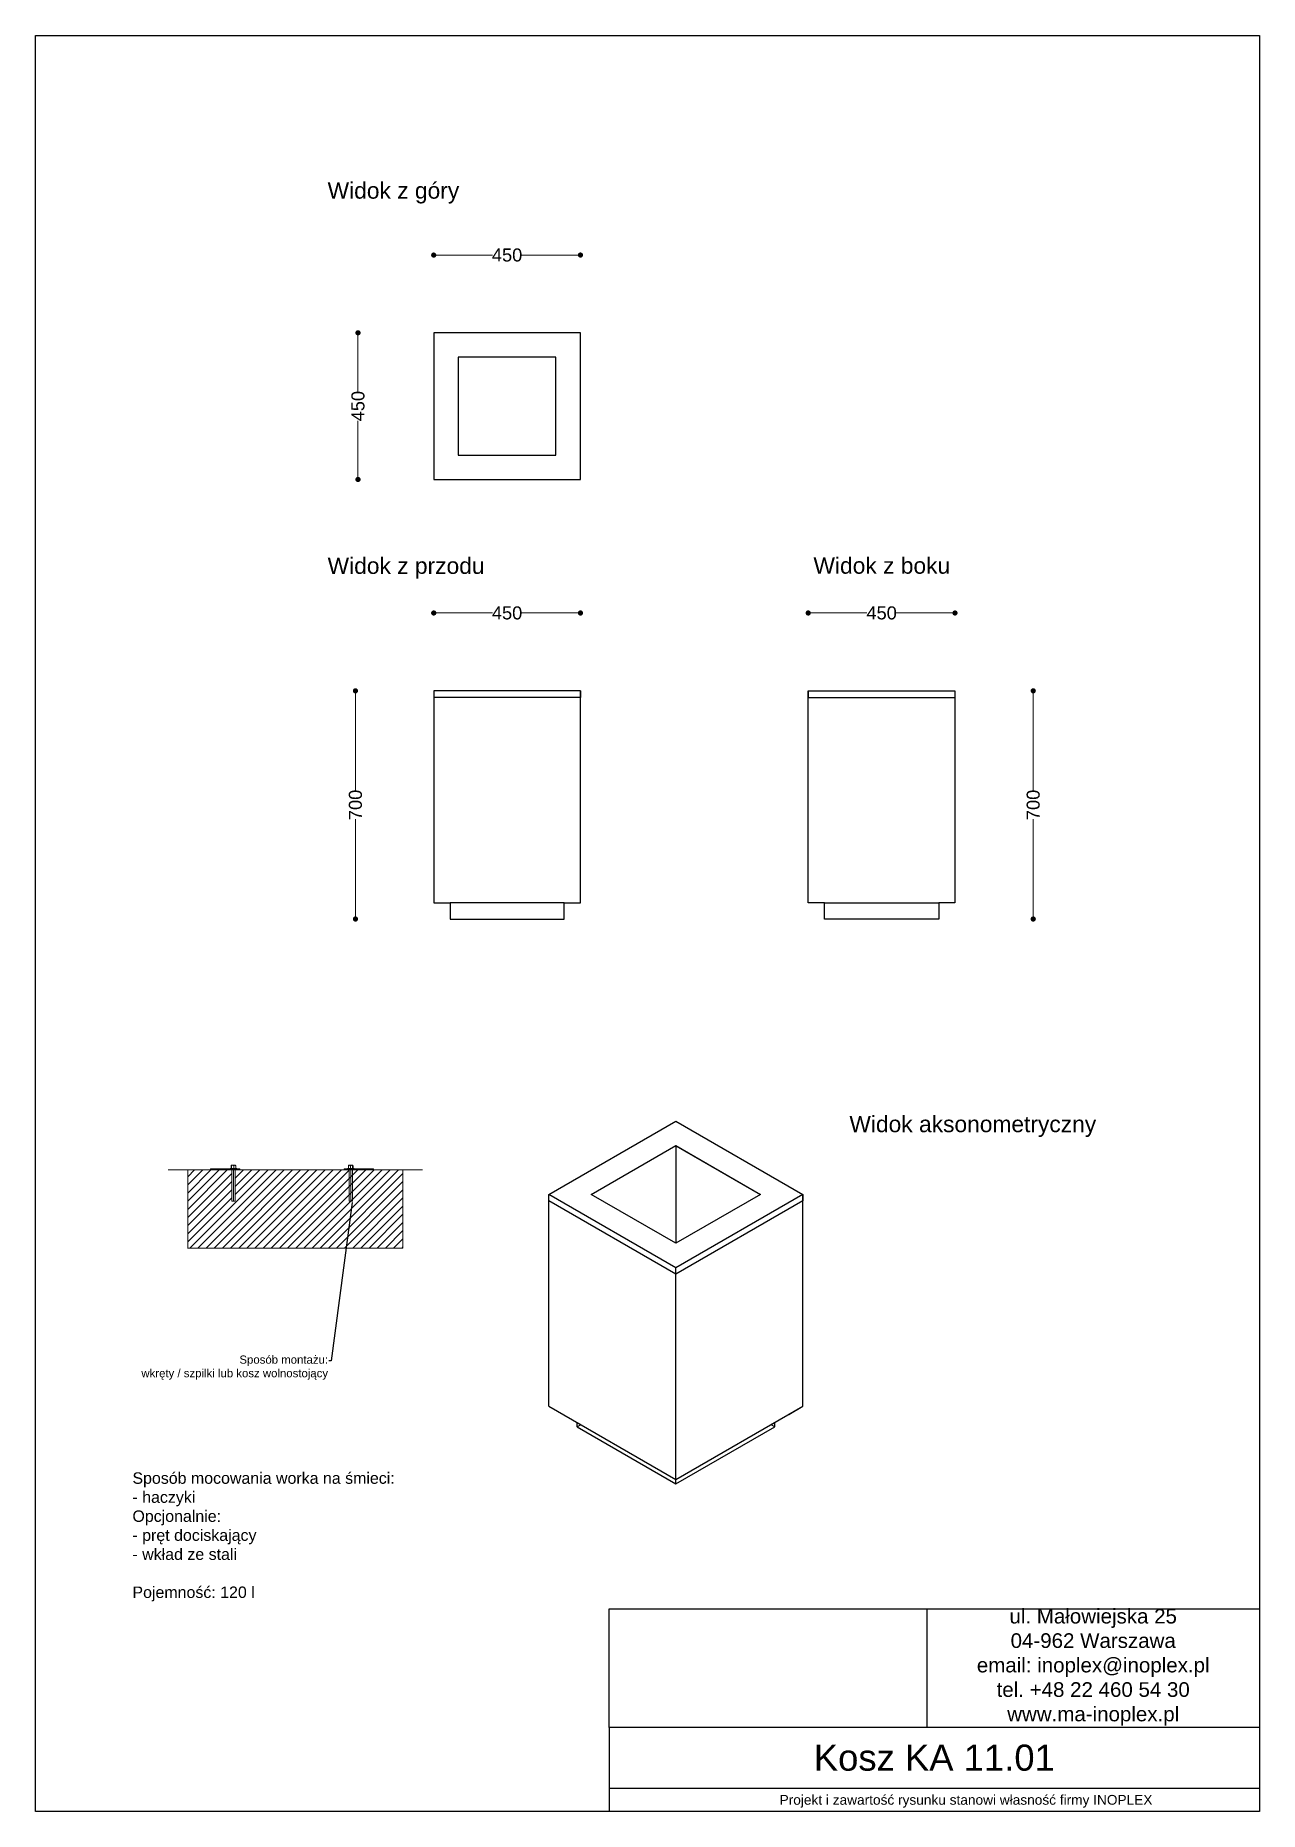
# Model space of a CAD drawing. Header units: millimetres. Extents: x 8101 to 11855, y 12943 to 18391.
import ezdxf
from ezdxf import colors
from ezdxf.entities.mleader import LeaderData, LeaderLine
from ezdxf.math import Vec2, Vec3

# ---------------------------------------------------------------- set-up
doc = ezdxf.new("R2010")
doc.units = ezdxf.units.MM
doc.header["$LTSCALE"] = 3
doc.layers.add('Krawędzie widoczneARTUR', color=7, linetype='Continuous', lineweight=50)
doc.layers.add('stal', color=7, linetype='Continuous', lineweight=20)
doc.styles.get("Standard").update_dxf_attribs({"font": 'arial.ttf'})
doc.dimstyles.new('MATEUSZ', dxfattribs={"dimtxt": 40, "dimasz": 16, "dimexe": 0.18, "dimexo": 0.0625, "dimgap": 0.09, "dimtad": 0, "dimdec": 0, "dimdsep": 46, "dimtxsty": 'Standard', "dimblk": 'DOT', "dimcen": 0.09, "dimse1": 1, "dimse2": 1, "dimadec": 0, "dimazin": 0, "dimtfac": 1, "dimtdec": 0, "dimtofl": 0, "dimtmove": 0, "dimatfit": 3, "dimfxl": 0, "dimtolj": 1, "dimtzin": 0, "dimlwd": 9, "dimlwe": 9, "dimarcsym": 0})
picture_1 = doc.add_image_def('image1.png', size_in_pixel=(179, 67))

# ---------------------------------------------------------------- blocks, each defined once
blk = doc.blocks.new('_Dot')
at = {"color": 0, "linetype": 'ByBlock', "lineweight": -2}
blk.add_line((-0.5, 0), (-1, 0), dxfattribs=at)
at = {"color": 0, "linetype": 'ByBlock', "const_width": 0.5}
blk.add_lwpolyline([(-0.25, 0, 1), (0.25, 0, 1)], format="xyb", close=True, dxfattribs=at)
blk = doc.blocks.new('*D7')
at = {"color": 0, "lineweight": 9}
for p, q in [((9338.5, 17717.1), (9502.5, 17717.1)), ((9756.5, 17717.1), (9592.6, 17717.1))]:
    blk.add_line(p, q, dxfattribs=at)
at = {"layer": 'Defpoints', "color": 0}
for p in [(9772.5, 17717.1), (9322.5, 17478.7), (9772.5, 17478.7)]:
    blk.add_point(p, dxfattribs=at)
at = {"color": 0, "lineweight": 9, "xscale": 16, "yscale": 16, "zscale": 16, "rotation": 180}
blk.add_blockref('_Dot', (9322.5, 17717.1), dxfattribs=at)
at = {"color": 0, "lineweight": 9, "xscale": 16, "yscale": 16, "zscale": 16}
blk.add_blockref('_Dot', (9772.5, 17717.1), dxfattribs=at)
at = {"color": 0, "insert": (9547.5, 17717.1), "char_height": 40, "attachment_point": 5}
blk.add_mtext('\\A1;450', dxfattribs=at)
blk = doc.blocks.new('*D8')
at = {"color": 0, "lineweight": 9}
for p, q in [((9090.3, 17462.7), (9090.3, 17298.7)), ((9090.3, 17044.7), (9090.3, 17208.6))]:
    blk.add_line(p, q, dxfattribs=at)
at = {"layer": 'Defpoints', "color": 0}
for p in [(9090.3, 17478.7), (9322.5, 17478.7), (9322.5, 17028.7)]:
    blk.add_point(p, dxfattribs=at)
at = {"color": 0, "lineweight": 9, "xscale": 16, "yscale": 16, "zscale": 16}
for p, rotation in [((9090.3, 17478.7), 90), ((9090.3, 17028.7), 270)]:
    blk.add_blockref('_Dot', p, dxfattribs=dict(at, rotation=rotation))
at = {"color": 0, "insert": (9090.3, 17253.7), "char_height": 40, "attachment_point": 5, "rotation": 90}
blk.add_mtext('\\A1;450', dxfattribs=at)
blk = doc.blocks.new('*D9')
at = {"color": 0, "lineweight": 9}
for p, q in [((9338.5, 16619.2), (9502.5, 16619.2)), ((9756.5, 16619.2), (9592.6, 16619.2))]:
    blk.add_line(p, q, dxfattribs=at)
at = {"layer": 'Defpoints', "color": 0}
for p in [(9322.5, 16619.2), (9322.5, 16380.5), (9772.5, 16380.5)]:
    blk.add_point(p, dxfattribs=at)
at = {"color": 0, "lineweight": 9, "xscale": 16, "yscale": 16, "zscale": 16, "rotation": 180}
blk.add_blockref('_Dot', (9322.5, 16619.2), dxfattribs=at)
at = {"color": 0, "lineweight": 9, "xscale": 16, "yscale": 16, "zscale": 16}
blk.add_blockref('_Dot', (9772.5, 16619.2), dxfattribs=at)
at = {"color": 0, "insert": (9547.5, 16619.2), "char_height": 40, "attachment_point": 5}
blk.add_mtext('\\A1;450', dxfattribs=at)
blk = doc.blocks.new('*D10')
at = {"color": 0, "lineweight": 9}
for p, q in [((9082.5, 16364.5), (9082.5, 16074.5)), ((9082.5, 15696.5), (9082.5, 15986.4))]:
    blk.add_line(p, q, dxfattribs=at)
at = {"layer": 'Defpoints', "color": 0}
for p in [(9322.5, 16380.5), (9082.5, 15680.5), (9372.5, 15680.5)]:
    blk.add_point(p, dxfattribs=at)
at = {"color": 0, "lineweight": 9, "xscale": 16, "yscale": 16, "zscale": 16}
for p, rotation in [((9082.5, 16380.5), 90), ((9082.5, 15680.5), 270)]:
    blk.add_blockref('_Dot', p, dxfattribs=dict(at, rotation=rotation))
at = {"color": 0, "insert": (9082.5, 16030.5), "char_height": 40, "attachment_point": 5, "rotation": 90}
blk.add_mtext('\\A1;700', dxfattribs=at)
blk = doc.blocks.new('*D11')
at = {"color": 0, "lineweight": 9}
for p, q in [((10487.1, 16619.2), (10651.1, 16619.2)), ((10905.1, 16619.2), (10741.1, 16619.2))]:
    blk.add_line(p, q, dxfattribs=at)
at = {"layer": 'Defpoints', "color": 0}
for p in [(10921.1, 16619.2), (10471.1, 16380.5), (10921.1, 16380.5)]:
    blk.add_point(p, dxfattribs=at)
at = {"color": 0, "lineweight": 9, "xscale": 16, "yscale": 16, "zscale": 16, "rotation": 180}
blk.add_blockref('_Dot', (10471.1, 16619.2), dxfattribs=at)
at = {"color": 0, "lineweight": 9, "xscale": 16, "yscale": 16, "zscale": 16}
blk.add_blockref('_Dot', (10921.1, 16619.2), dxfattribs=at)
at = {"color": 0, "insert": (10696.1, 16619.2), "char_height": 40, "attachment_point": 5}
blk.add_mtext('\\A1;450', dxfattribs=at)
blk = doc.blocks.new('*D12')
at = {"color": 0, "lineweight": 9}
for p, q in [((11161.1, 16364.5), (11161.1, 16074.5)), ((11161.1, 15696.5), (11161.1, 15986.4))]:
    blk.add_line(p, q, dxfattribs=at)
at = {"layer": 'Defpoints', "color": 0}
for p in [(10921.1, 16380.5), (10871.1, 15680.5), (11161.1, 15680.5)]:
    blk.add_point(p, dxfattribs=at)
at = {"color": 0, "lineweight": 9, "xscale": 16, "yscale": 16, "zscale": 16}
for p, rotation in [((11161.1, 16380.5), 90), ((11161.1, 15680.5), 270)]:
    blk.add_blockref('_Dot', p, dxfattribs=dict(at, rotation=rotation))
at = {"color": 0, "insert": (11161.1, 16030.5), "char_height": 40, "attachment_point": 5, "rotation": 90}
blk.add_mtext('\\A1;700', dxfattribs=at)

msp = doc.modelspace()

# ---------------------------------------------------------------- hatches: boundary and pattern name
at = {"lineweight": 9}
h = msp.add_hatch(dxfattribs=at)
h.set_pattern_fill('JIS_WOOD', color=256, scale=25)
h.set_pattern_definition([(45, (6126.388, 12948.2), (-12.5, 12.5), [])])
h.paths.add_polyline_path([(9082.9, 14911.2), (9068.2, 14911.2), (8728.2, 14911.2), (8713.5, 14911.2), (8713.5, 14815.1), (8703.2, 14815.2), (8703.2, 14911.2), (8648.2, 14911.2), (8568.2, 14911.2), (8568.2, 14671.2), (9228.2, 14671.2), (9228.2, 14911.2), (9148.2, 14911.2), (9093.2, 14911.2), (9093.2, 14911.2), (9082.9, 14911.2)])

# ---------------------------------------------------------------- linework, layer by layer
for p, q in [((9772.5, 16380.5), (9322.5, 16380.5)), ((9322.5, 16380.5), (9322.5, 15730.5)), ((9772.5, 16360.5), (9322.5, 16360.5)), ((9772.5, 15730.5), (9772.5, 16380.5)), ((9772.5, 16380.5), (9772.5, 16360.5)), ((10471.1, 15730.5), (10471.1, 16380.5)), ((10471.1, 16380.5), (10921.1, 16380.5)), ((10471.1, 16380.5), (10471.1, 16360.5)), ((10471.1, 16360.5), (10921.1, 16360.5)), ((10921.1, 16380.5), (10921.1, 15730.5)), ((9322.5, 15730.5), (9372.5, 15730.5)), ((9722.5, 15730.5), (9372.5, 15730.5)), ((9372.5, 15730.5), (9372.5, 15680.5)), ((9722.5, 15680.5), (9722.5, 15730.5)), ((9722.5, 15730.5), (9772.5, 15730.5)), ((10521.1, 15730.5), (10471.1, 15730.5)), ((10521.1, 15680.5), (10521.1, 15730.5)), ((10521.1, 15730.5), (10871.1, 15730.5)), ((10871.1, 15730.5), (10871.1, 15680.5)), ((10921.1, 15730.5), (10871.1, 15730.5)), ((9372.5, 15680.5), (9722.5, 15680.5)), ((10871.1, 15680.5), (10521.1, 15680.5)), ((9675.5, 14835.9), (10065.3, 15060.9)), ((10065.3, 15060.9), (10455, 14835.9)), ((9805.5, 14835.9), (10065.3, 14985.9)), ((10065.3, 14984.4), (9806.7, 14835.2)), ((10065.3, 14985.9), (10325.1, 14835.9)), ((10065.3, 14985.9), (10065.3, 14984.4)), ((10065.3, 14984.4), (10323.8, 14835.2)), ((10065.3, 14984.4), (10065.3, 14685.9)), ((9675.5, 14185.9), (9675.5, 14835.9)), ((10065.3, 14610.9), (9675.5, 14835.9)), ((10065.3, 14685.9), (9805.5, 14835.9)), ((10455, 14835.9), (10065.3, 14610.9)), ((10325.1, 14835.9), (10065.3, 14685.9)), ((10455, 14185.9), (10455, 14835.9)), ((10455, 14835.9), (10455, 14815.9)), ((10065.3, 14590.9), (9675.5, 14815.9)), ((10455, 14815.9), (10065.3, 14590.9)), ((10065.3, 13960.9), (10065.3, 14610.9)), ((9675.5, 14185.9), (10065.3, 13960.9)), ((10065.3, 13960.9), (10455, 14185.9)), ((10411.7, 14160.9), (10455, 14185.9)), ((9762.1, 14123.1), (9762.1, 14135.9)), ((9773.2, 14129.5), (9762.1, 14123.1)), ((9762.1, 14123.1), (10065.3, 13948.1)), ((10065.3, 13948.1), (10368.4, 14123.1)), ((10368.4, 14123.1), (10357.3, 14129.5)), ((10368.4, 14123.1), (10368.4, 14135.9)), ((10065.3, 13948.1), (10065.3, 13960.9)), ((9861, 13200.1), (9861, 13564.7)), ((10054.8, 13564.7), (11854.9, 13564.7)), ((11854.9, 13564.7), (11854.9, 13200.1)), ((9861, 13200.1), (9861, 12943)), ((11854.9, 13200.1), (10054.8, 13200.1)), ((11854.6, 13013.5), (9861, 13013.5))]:
    msp.add_line(p, q)
for p, q in [((8648.2, 14911.2), (8508.2, 14911.2)), ((8648.2, 14911.2), (8568.2, 14911.2)), ((8568.2, 14911.2), (8568.2, 14671.2)), ((8688.2, 14914.2), (8638.2, 14914.2)), ((8638.2, 14914.2), (8638.2, 14911.2)), ((8648.2, 14914.2), (8688.2, 14914.2)), ((8648.2, 14914.2), (8728.2, 14914.2)), ((8728.2, 14911.2), (8648.2, 14911.2)), ((8728.2, 14914.2), (8728.2, 14911.2)), ((8728.2, 14914.2), (8728.2, 14911.2)), ((8728.2, 14911.2), (9068.2, 14911.2)), ((9088.2, 14914.2), (9048.2, 14914.2)), ((9048.2, 14914.2), (9048.2, 14911.2)), ((9138.2, 14914.2), (9058.2, 14914.2)), ((9058.2, 14911.2), (9138.2, 14911.2)), ((9128.2, 14914.2), (9078.2, 14914.2)), ((9098.2, 14914.2), (9138.2, 14914.2)), ((9138.2, 14911.2), (9138.2, 14914.2)), ((9138.2, 14911.2), (9288.2, 14911.2)), ((9148.2, 14911.2), (9228.2, 14911.2)), ((9228.2, 14911.2), (9228.2, 14671.2)), ((8567.1, 14671.2), (9228.2, 14671.2))]:
    msp.add_line(p, q, dxfattribs=at)
for points in [[(8101.4, 18390.5), (11854.9, 18390.5), (11854.9, 12943), (8101.4, 12943)], [(9322.5, 17028.7), (9772.5, 17028.7), (9772.5, 17478.7), (9322.5, 17478.7)], [(9397.5, 17103.7), (9697.5, 17103.7), (9697.5, 17403.7), (9397.5, 17403.7)]]:
    msp.add_lwpolyline(points, close=True)
at = {"layer": 'Krawędzie widoczneARTUR', "lineweight": 9}
for p, q in [((8698.2, 14915.2), (8718.5, 14915.2)), ((8698.2, 14915.2), (8698.2, 14914.2)), ((8701.4, 14915.9), (8701.4, 14922.9)), ((8702.2, 14925.4), (8714.1, 14925.4)), ((8702.5, 14915.9), (8702.5, 14922.9)), ((8703.5, 14915.2), (8703.5, 14914.2)), ((8709.5, 14915.9), (8709.5, 14922.9)), ((8714.1, 14925.4), (8714.7, 14925.4)), ((8715.4, 14915.9), (8715.4, 14922.9)), ((9078.2, 14915.2), (9057.9, 14915.2)), ((9061, 14915.9), (9061, 14922.9)), ((9062.3, 14925.4), (9061.7, 14925.4)), ((9074.2, 14925.4), (9062.3, 14925.4)), ((9066.9, 14915.9), (9066.9, 14922.9)), ((9072.9, 14915.2), (9072.9, 14914.2)), ((9073.9, 14915.9), (9073.9, 14922.9)), ((9075, 14915.9), (9075, 14922.9)), ((9078.2, 14915.2), (9078.2, 14914.2))]:
    msp.add_line(p, q, dxfattribs=at)
at = {"layer": 'Krawędzie widoczneARTUR', "lineweight": 9, "flags": 128}
for points in [[(8701.4, 14922.9), (8701.4, 14923.3), (8701.5, 14923.6), (8701.5, 14923.9), (8701.5, 14924.2), (8701.6, 14924.5), (8701.6, 14924.7), (8701.7, 14924.8), (8701.7, 14925), (8701.8, 14925.1), (8701.9, 14925.1), (8701.9, 14925.2), (8702, 14925.2), (8702, 14925.2), (8702.1, 14925.1), (8702.1, 14925.1), (8702.2, 14925), (8702.3, 14924.8), (8702.3, 14924.7), (8702.4, 14924.5), (8702.4, 14924.2), (8702.4, 14923.9), (8702.5, 14923.6), (8702.5, 14923.3), (8702.5, 14922.9)], [(8701.4, 14915.9), (8701.4, 14915.9), (8701.4, 14915.8), (8701.4, 14915.8), (8701.4, 14915.8), (8701.4, 14915.7), (8701.4, 14915.7), (8701.4, 14915.7), (8701.4, 14915.7), (8701.4, 14915.6), (8701.5, 14915.6), (8701.5, 14915.6), (8701.5, 14915.5), (8701.5, 14915.5), (8701.5, 14915.5), (8701.5, 14915.4), (8701.5, 14915.4), (8701.5, 14915.4), (8701.5, 14915.3), (8701.5, 14915.3), (8701.5, 14915.3), (8701.5, 14915.3), (8701.6, 14915.2), (8701.6, 14915.2), (8701.6, 14915.2)], [(8702.2, 14925.4), (8702, 14925.3), (8701.8, 14925.1)], [(8702.5, 14922.9), (8702.7, 14923.3), (8702.8, 14923.6), (8703, 14923.9), (8703.3, 14924.2), (8703.6, 14924.5), (8703.9, 14924.7), (8704.2, 14924.8), (8704.5, 14925), (8704.9, 14925.1), (8705.3, 14925.1), (8705.6, 14925.2), (8706, 14925.2), (8706.4, 14925.2), (8706.7, 14925.1), (8707.1, 14925.1), (8707.5, 14925), (8707.8, 14924.8), (8708.2, 14924.7), (8708.5, 14924.5), (8708.8, 14924.2), (8709, 14923.9), (8709.2, 14923.6), (8709.4, 14923.3), (8709.5, 14922.9)], [(8702.5, 14915.9), (8702.5, 14915.9), (8702.5, 14915.8), (8702.5, 14915.8), (8702.5, 14915.8), (8702.5, 14915.7), (8702.5, 14915.7), (8702.5, 14915.7), (8702.5, 14915.7), (8702.5, 14915.6), (8702.5, 14915.6), (8702.6, 14915.6), (8702.6, 14915.5), (8702.6, 14915.5), (8702.6, 14915.5), (8702.6, 14915.4), (8702.6, 14915.4), (8702.6, 14915.4), (8702.6, 14915.3), (8702.6, 14915.3), (8702.6, 14915.3), (8702.6, 14915.3), (8702.6, 14915.2), (8702.6, 14915.2), (8702.7, 14915.2)], [(8715.2, 14923.5), (8715.1, 14923.8), (8714.9, 14924.1), (8714.7, 14924.3), (8714.5, 14924.5), (8714.3, 14924.7), (8714.1, 14924.8), (8713.8, 14924.9), (8713.6, 14925), (8713.3, 14925.1), (8713.1, 14925.1), (8712.8, 14925.2), (8712.6, 14925.2), (8712.3, 14925.2), (8712.1, 14925.2), (8711.8, 14925.1), (8711.5, 14925.1), (8711.3, 14925), (8711, 14924.9), (8710.8, 14924.7), (8710.5, 14924.5), (8710.2, 14924.2), (8709.9, 14923.8), (8709.7, 14923.4), (8709.5, 14922.9)], [(8709.5, 14915.9), (8709.5, 14915.9), (8709.5, 14915.8), (8709.5, 14915.8), (8709.5, 14915.8), (8709.5, 14915.7), (8709.5, 14915.7), (8709.5, 14915.7), (8709.5, 14915.7), (8709.5, 14915.6), (8709.5, 14915.6), (8709.5, 14915.6), (8709.5, 14915.5), (8709.5, 14915.5), (8709.5, 14915.5), (8709.5, 14915.4), (8709.5, 14915.4), (8709.5, 14915.4), (8709.5, 14915.3), (8709.5, 14915.3), (8709.5, 14915.3), (8709.5, 14915.3), (8709.5, 14915.2), (8709.5, 14915.2), (8709.5, 14915.2)], [(8715, 14925.1), (8714.9, 14925.3), (8714.7, 14925.4)], [(8715.4, 14922.9), (8715.4, 14923), (8715.4, 14923.2), (8715.4, 14923.3), (8715.4, 14923.5), (8715.4, 14923.6), (8715.4, 14923.7), (8715.4, 14923.9), (8715.3, 14924), (8715.3, 14924.1), (8715.3, 14924.2), (8715.3, 14924.3), (8715.3, 14924.4), (8715.3, 14924.5), (8715.2, 14924.6), (8715.2, 14924.7), (8715.2, 14924.7), (8715.2, 14924.8), (8715.2, 14924.9), (8715.1, 14924.9), (8715.1, 14925), (8715.1, 14925), (8715.1, 14925), (8715, 14925.1), (8715, 14925.1)], [(8715.2, 14923.5), (8715.2, 14923.5), (8715.2, 14923.5), (8715.2, 14923.5), (8715.3, 14923.4), (8715.3, 14923.4), (8715.3, 14923.4), (8715.3, 14923.3), (8715.3, 14923.3), (8715.3, 14923.3), (8715.3, 14923.3), (8715.3, 14923.2), (8715.3, 14923.2), (8715.3, 14923.2), (8715.4, 14923.2), (8715.4, 14923.1), (8715.4, 14923.1), (8715.4, 14923.1), (8715.4, 14923.1), (8715.4, 14923), (8715.4, 14923), (8715.4, 14923), (8715.4, 14922.9), (8715.4, 14922.9), (8715.4, 14922.9)], [(8715.4, 14915.9), (8715.4, 14915.9), (8715.4, 14915.8), (8715.4, 14915.8), (8715.4, 14915.8), (8715.4, 14915.7), (8715.4, 14915.7), (8715.4, 14915.7), (8715.4, 14915.7), (8715.4, 14915.6), (8715.4, 14915.6), (8715.4, 14915.6), (8715.4, 14915.5), (8715.4, 14915.5), (8715.4, 14915.5), (8715.4, 14915.4), (8715.4, 14915.4), (8715.4, 14915.4), (8715.3, 14915.3), (8715.3, 14915.3), (8715.3, 14915.3), (8715.3, 14915.3), (8715.3, 14915.2), (8715.3, 14915.2), (8715.3, 14915.2)], [(9061, 14922.9), (9061, 14923), (9061, 14923.2), (9061, 14923.3), (9061, 14923.5), (9061, 14923.6), (9061, 14923.7), (9061.1, 14923.9), (9061.1, 14924), (9061.1, 14924.1), (9061.1, 14924.2), (9061.1, 14924.3), (9061.1, 14924.4), (9061.2, 14924.5), (9061.2, 14924.6), (9061.2, 14924.7), (9061.2, 14924.7), (9061.2, 14924.8), (9061.3, 14924.9), (9061.3, 14924.9), (9061.3, 14925), (9061.3, 14925), (9061.4, 14925), (9061.4, 14925.1), (9061.4, 14925.1)], [(9061.2, 14923.5), (9061.2, 14923.5), (9061.2, 14923.5), (9061.2, 14923.5), (9061.2, 14923.4), (9061.2, 14923.4), (9061.1, 14923.4), (9061.1, 14923.3), (9061.1, 14923.3), (9061.1, 14923.3), (9061.1, 14923.3), (9061.1, 14923.2), (9061.1, 14923.2), (9061.1, 14923.2), (9061.1, 14923.2), (9061.1, 14923.1), (9061, 14923.1), (9061, 14923.1), (9061, 14923.1), (9061, 14923), (9061, 14923), (9061, 14923), (9061, 14922.9), (9061, 14922.9), (9061, 14922.9)], [(9061, 14915.9), (9061, 14915.9), (9061, 14915.8), (9061, 14915.8), (9061, 14915.8), (9061, 14915.7), (9061, 14915.7), (9061, 14915.7), (9061, 14915.7), (9061, 14915.6), (9061, 14915.6), (9061, 14915.6), (9061, 14915.5), (9061, 14915.5), (9061, 14915.5), (9061, 14915.4), (9061.1, 14915.4), (9061.1, 14915.4), (9061.1, 14915.3), (9061.1, 14915.3), (9061.1, 14915.3), (9061.1, 14915.3), (9061.1, 14915.2), (9061.1, 14915.2), (9061.1, 14915.2)], [(9061.2, 14923.5), (9061.3, 14923.8), (9061.5, 14924.1), (9061.7, 14924.3), (9061.9, 14924.5), (9062.1, 14924.7), (9062.3, 14924.8), (9062.6, 14924.9), (9062.8, 14925), (9063.1, 14925.1), (9063.3, 14925.1), (9063.6, 14925.2), (9063.8, 14925.2), (9064.1, 14925.2), (9064.4, 14925.2), (9064.6, 14925.1), (9064.9, 14925.1), (9065.1, 14925), (9065.4, 14924.9), (9065.6, 14924.7), (9065.9, 14924.5), (9066.2, 14924.2), (9066.5, 14923.8), (9066.7, 14923.4), (9066.9, 14922.9)], [(9061.4, 14925.1), (9061.6, 14925.3), (9061.7, 14925.4)], [(9073.9, 14922.9), (9073.8, 14923.3), (9073.6, 14923.6), (9073.4, 14923.9), (9073.1, 14924.2), (9072.8, 14924.5), (9072.5, 14924.7), (9072.2, 14924.8), (9071.9, 14925), (9071.5, 14925.1), (9071.1, 14925.1), (9070.8, 14925.2), (9070.4, 14925.2), (9070, 14925.2), (9069.7, 14925.1), (9069.3, 14925.1), (9068.9, 14925), (9068.6, 14924.8), (9068.3, 14924.7), (9068, 14924.5), (9067.7, 14924.2), (9067.4, 14923.9), (9067.2, 14923.6), (9067, 14923.3), (9066.9, 14922.9)], [(9066.9, 14915.9), (9066.9, 14915.9), (9066.9, 14915.8), (9066.9, 14915.8), (9066.9, 14915.8), (9066.9, 14915.7), (9066.9, 14915.7), (9066.9, 14915.7), (9066.9, 14915.7), (9066.9, 14915.6), (9066.9, 14915.6), (9066.9, 14915.6), (9066.9, 14915.5), (9066.9, 14915.5), (9066.9, 14915.5), (9066.9, 14915.4), (9066.9, 14915.4), (9066.9, 14915.4), (9066.9, 14915.3), (9066.9, 14915.3), (9066.9, 14915.3), (9066.9, 14915.3), (9066.9, 14915.2), (9066.9, 14915.2), (9066.9, 14915.2)], [(9073.9, 14915.9), (9073.9, 14915.9), (9073.9, 14915.8), (9073.9, 14915.8), (9073.9, 14915.8), (9073.9, 14915.7), (9073.9, 14915.7), (9073.9, 14915.7), (9073.9, 14915.7), (9073.9, 14915.6), (9073.9, 14915.6), (9073.9, 14915.6), (9073.9, 14915.5), (9073.9, 14915.5), (9073.8, 14915.5), (9073.8, 14915.4), (9073.8, 14915.4), (9073.8, 14915.4), (9073.8, 14915.3), (9073.8, 14915.3), (9073.8, 14915.3), (9073.8, 14915.3), (9073.8, 14915.2), (9073.8, 14915.2), (9073.8, 14915.2)], [(9075, 14922.9), (9075, 14923.3), (9074.9, 14923.6), (9074.9, 14923.9), (9074.9, 14924.2), (9074.8, 14924.5), (9074.8, 14924.7), (9074.7, 14924.8), (9074.7, 14925), (9074.6, 14925.1), (9074.6, 14925.1), (9074.5, 14925.2), (9074.4, 14925.2), (9074.4, 14925.2), (9074.3, 14925.1), (9074.3, 14925.1), (9074.2, 14925), (9074.2, 14924.8), (9074.1, 14924.7), (9074.1, 14924.5), (9074, 14924.2), (9074, 14923.9), (9073.9, 14923.6), (9073.9, 14923.3), (9073.9, 14922.9)], [(9074.2, 14925.4), (9074.4, 14925.3), (9074.6, 14925.1)], [(9075, 14915.9), (9075, 14915.9), (9075, 14915.8), (9075, 14915.8), (9075, 14915.8), (9075, 14915.7), (9075, 14915.7), (9075, 14915.7), (9075, 14915.7), (9075, 14915.6), (9075, 14915.6), (9075, 14915.6), (9075, 14915.5), (9074.9, 14915.5), (9074.9, 14915.5), (9074.9, 14915.4), (9074.9, 14915.4), (9074.9, 14915.4), (9074.9, 14915.3), (9074.9, 14915.3), (9074.9, 14915.3), (9074.9, 14915.3), (9074.9, 14915.2), (9074.8, 14915.2), (9074.8, 14915.2)]]:
    msp.add_lwpolyline(points, dxfattribs=at)
at = {"layer": 'stal', "lineweight": 9}
for p, q in [((8698.2, 14914.2), (8703.2, 14914.2)), ((8703.2, 14914.2), (8703.2, 14815.2)), ((8703.2, 14914.2), (8708.5, 14914.2)), ((8708.5, 14914.2), (8708.5, 14815.1)), ((8715.3, 14915.2), (8712.3, 14915.2)), ((8718.5, 14914.2), (8713.5, 14914.2)), ((8713.5, 14914.2), (8713.5, 14815.1)), ((8718.5, 14915.2), (8718.5, 14914.2)), ((9057.9, 14915.2), (9057.9, 14914.2)), ((9057.9, 14914.2), (9062.9, 14914.2)), ((9061.1, 14915.2), (9064.1, 14915.2)), ((9062.9, 14914.2), (9062.9, 14815.1)), ((9073.2, 14914.2), (9067.9, 14914.2)), ((9067.9, 14914.2), (9067.9, 14815.1)), ((9078.2, 14914.2), (9073.2, 14914.2)), ((9073.2, 14914.2), (9073.2, 14815.2)), ((8703.2, 14815.2), (8713.5, 14815.1)), ((9073.2, 14815.2), (9062.9, 14815.1))]:
    msp.add_line(p, q, dxfattribs=at)

# ---------------------------------------------------------------- texts
for s, width, gutter_width, heights, insert, char_height, attachment_point in [('Widok z góry', 1167.306, 1, [0], (8997.1, 17940.1), 50, 1), ('Widok z przodu', 1167.306, 1, [0], (8997.1, 16789.2), 50, 1), ('Widok z boku', 1172, 1, [0], (10487.1, 16789.7), 50, 1), ('Widok aksonometryczny', 1167.306, 1, [0], (10597.3, 15076.7), 50, 1), ('Sposób mocowania worka na śmieci:\\P- haczyki\\POpcjonalnie:\\P- pręt dociskający\\P- wkład ze stali\\P\\PPojemność: 120 l ', 1131.755, 1, [0], (8398.6, 13983.1), 35, 1), ('ul. Małowiejska 25\\P04-962 Warszawa\\Pemail: inoplex@inoplex.pl\\Ptel. +48 22 460 54 30\\Pwww.ma-inoplex.pl', 1019.877, 1, [432.7], (11345, 13385.3), 45, 5), ('Kosz KA 11.01', 1993.625, 1, [0], (10857.8, 13107.6), 80, 5), ('Projekt i zawartość rysunku stanowi własność firmy INOPLEX ', 1800.088, 12.5, [70.5], (10954.9, 12974.2), 30, 5)]:
    msp.add_mtext_dynamic_manual_height_columns(s, width=width, gutter_width=gutter_width, heights=heights, dxfattribs=dict(insert=insert, char_height=char_height, attachment_point=attachment_point))

# ---------------------------------------------------------------- dimensions: what is measured, and where the dimension line sits
for base, p1, p2, picture, middle in [((9772.5, 17717.1), (9322.5, 17478.7), (9772.5, 17478.7), '*D7', (9547.5, 17717.1)), ((9322.5, 16619.2), (9772.5, 16380.5), (9322.5, 16380.5), '*D9', (9547.5, 16619.2))]:
    dim = msp.add_linear_dim(base=base, p1=p1, p2=p2, dimstyle='MATEUSZ')
    dim.commit()
    dim.dimension.update_dxf_attribs({"geometry": picture, "text_midpoint": middle})
for base, p1, p2, angle, picture, middle in [((9090.3, 17478.7), (9322.5, 17028.7), (9322.5, 17478.7), 90, '*D8', (9090.3, 17253.7)), ((10921.1, 16619.2), (10471.1, 16380.5), (10921.1, 16380.5), 180, '*D11', (10696.1, 16619.2)), ((9082.5, 15680.5), (9322.5, 16380.5), (9372.5, 15680.5), 90, '*D10', (9082.5, 16030.5)), ((11161.1, 15680.5), (10921.1, 16380.5), (10871.1, 15680.5), 90, '*D12', (11161.1, 16030.5))]:
    dim = msp.add_linear_dim(base=base, p1=p1, p2=p2, angle=angle, dimstyle='MATEUSZ')
    dim.commit()
    dim.dimension.update_dxf_attribs({"geometry": picture, "text_midpoint": middle})

# ---------------------------------------------------------------- pictures from other files: only their frames are drawn
image = msp.add_image(picture_1, insert=(9861, 13200.1), size_in_units=(974, 364.6))
image.dxf.flags = 7

# ---------------------------------------------------------------- leaders
at = {"lineweight": 15}
ml = msp.add_multileader_mtext('Standard', dxfattribs=at)
ml.set_content('Sposób montażu:\\Pwkręty / szpilki lub kosz wolnostojący', color=256)
ml.set_leader_properties()
ml.build(insert=Vec2(0, 0))
ctx = ml.context
ctx.base_point, ctx.char_height, ctx.plane_origin = Vec3(8424.3, 14325.5), 25, Vec3(9093.2, 14815.2)
ctx.text_align_type = 2
notes = []
notes.append((ctx, [(1, (1, 1, 0), (9008.5, 14325.5), (-1, 0), 8, [(0, [(9073.2, 14815.2)], 0, [])])]))
ctx.mtext.insert, ctx.mtext.alignment, ctx.mtext.flow_direction = Vec3(8998.5, 14341.6), 3, 5
for ctx, leaders in notes:
    for number, flags, end, landing, length, lines in leaders:
        leader = LeaderData()
        leader.index, (leader.has_last_leader_line, leader.has_dogleg_vector, leader.attachment_direction) = number, flags
        leader.last_leader_point, leader.dogleg_vector, leader.dogleg_length = Vec3(end), Vec3(landing), length
        for number, points, colour, breaks in lines:
            line = LeaderLine()
            line.index, line.vertices, line.color, line.breaks = number, Vec3.list(points), colors.encode_raw_color(colour), breaks
            leader.lines.append(line)
        ctx.leaders.append(leader)

doc.saveas('drawing.dxf')
